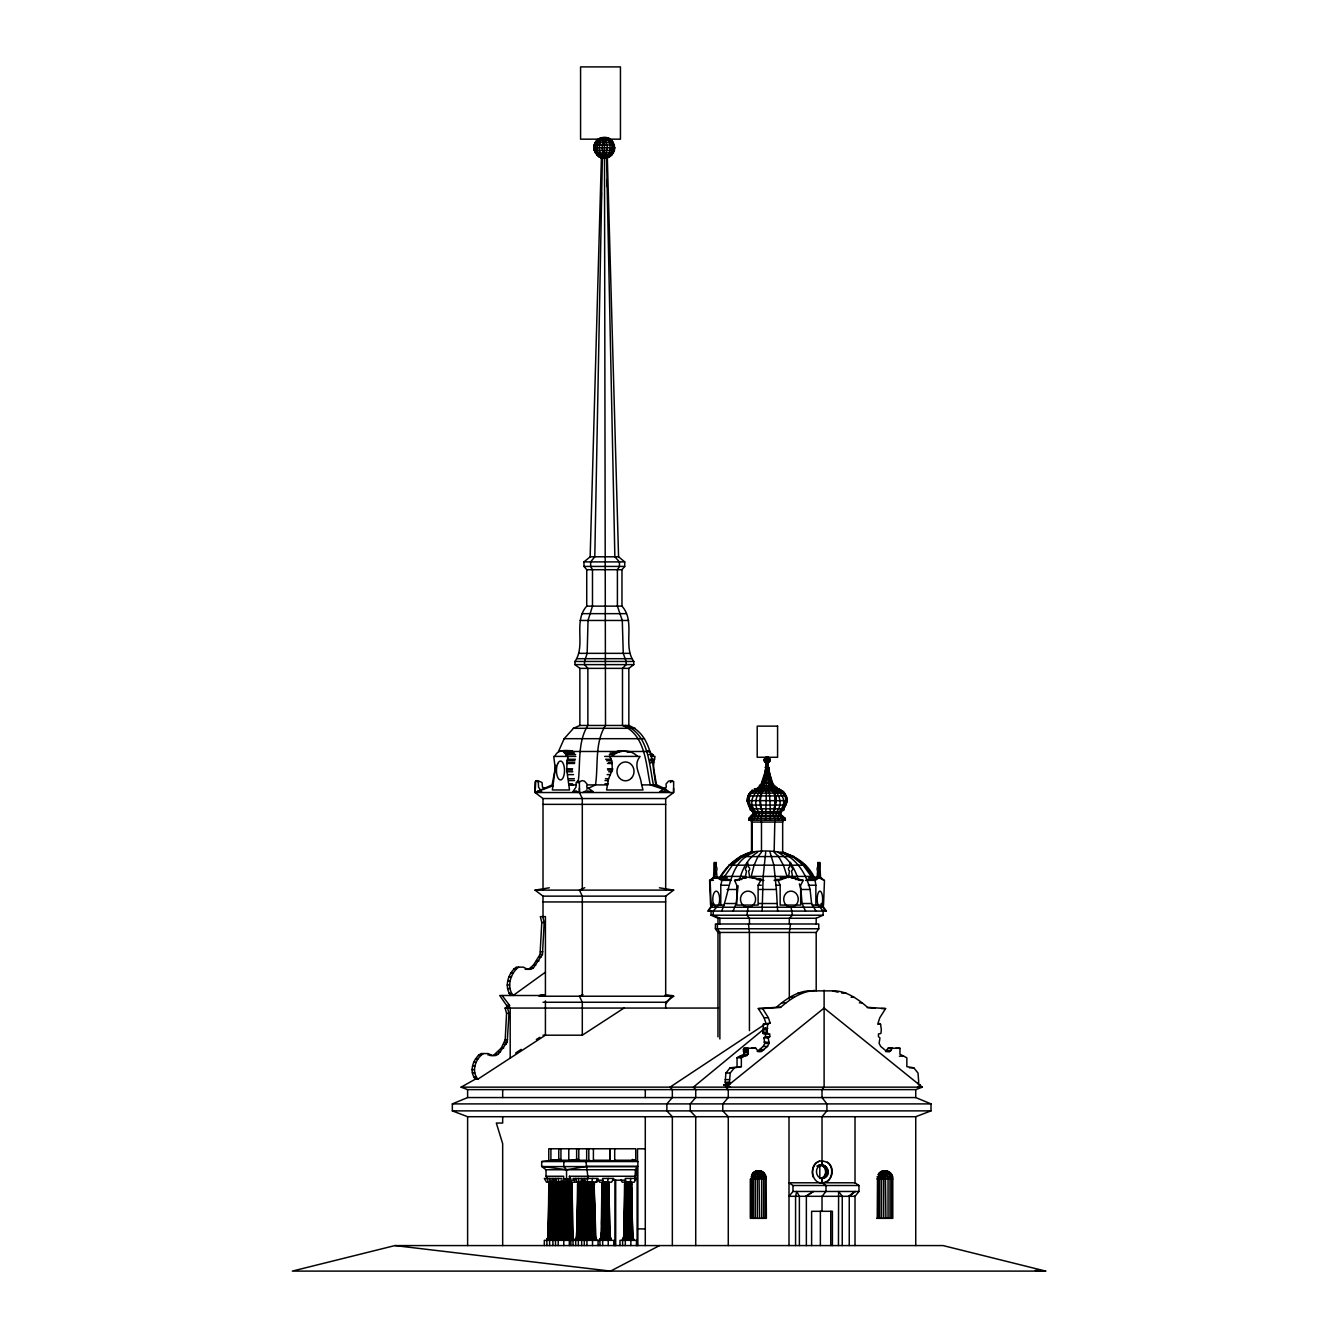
<?xml version="1.0" encoding="UTF-8"?>
<svg xmlns="http://www.w3.org/2000/svg" width="1338" height="1338" viewBox="0 0 1338 1338"><rect width="100%" height="100%" fill="white"/><g stroke="black" fill="none" stroke-linecap="round" stroke-linejoin="round"><path stroke-width="1.5" d="M573.969 1240.343L572.731 1238.453L548.045 1238.453L546.79 1239.105L546.958 1245.578M547.326 1240.343L548.446 1237.7L549.533 1183.528M547.794 1240.343L548.831 1238.453L549.249 1214.486M548.128 1240.343L549.082 1238.453L550.002 1182.207M549.249 1240.343L550.637 1182.207M550.587 1240.343L551.407 1182.207M552.042 1240.343L552.26 1182.207M557.879 1182.207L556.708 1238.453L555.404 1239.105L555.571 1245.578M555.922 1240.343L556.892 1238.453M556.742 1240.343L557.695 1237.7L556.775 1236.596L555.521 1182.207M557.846 1240.343L559.251 1182.207M559.184 1240.343L560.02 1182.207M560.655 1240.343L560.856 1182.207M567.764 1240.343L567.964 1182.207M575.608 1240.343L576.778 1238.453L596.614 1239.105L575.524 1239.105L576.829 1238.453L578.267 1182.207M576.059 1240.343L577.33 1222.531M576.879 1240.343L577.832 1238.453L578.735 1182.207M577.983 1240.343L579.387 1182.207M579.321 1240.343L580.14 1182.207M580.792 1240.343L580.993 1182.207M584.204 1240.343L586.429 1236.596L587.349 1182.207M584.673 1240.343L585.793 1237.7L584.321 1184.046L581.662 1178.427M585.141 1240.343L586.178 1238.453L586.696 1208.465M585.475 1240.343L586.429 1237.7L585.509 1236.596L584.388 1182.207M586.596 1240.343L587.984 1182.207M587.917 1240.343L588.753 1182.207M589.389 1240.343L589.59 1182.207M611.315 1240.343L610.078 1238.453L601.096 1238.453L599.842 1239.105L600.009 1245.578M600.377 1240.343L601.515 1238.453L602.585 1182.207C599.441 1186.104 611.483 1186.154 608.84 1182.207M601.18 1240.343L602.15 1238.453L603.053 1182.207M602.301 1240.343L603.689 1182.207M603.639 1240.343L604.458 1182.207M605.111 1240.343L605.311 1182.207M622.806 1240.343L624.144 1237.7L625.231 1182.207M623.006 1240.343L623.725 1236.596L632.707 1236.596C635.165 1238.938 621.167 1238.888 623.792 1236.596L624.562 1184.046L631.921 1184.046L624.963 1183.528M623.826 1240.343L624.779 1238.453L625.699 1182.207M624.93 1240.343L626.335 1182.207M626.268 1240.343L627.104 1182.207M627.739 1240.343L627.94 1182.207M637.122 1245.578L637.122 1166.385L635.466 1169.746L634.797 1180.183M565.004 1224.538L565.706 1182.207M557.896 1212.479L558.414 1182.207M577.983 1214.486L578.551 1182.207M602.368 157.432L594.791 556.792L590.643 561.893L590.643 566.426L592.483 569.704L592.483 606.131L588.034 620.464L587.165 653.345L584.539 661.457L584.539 664.618L587.867 668.364L587.867 725.464C577.23 742.222 580.742 764.098 578.033 782.947M602.117 1224.538L602.752 1190.368M624.829 1220.524L625.498 1182.207M564.419 1224.538L564.435 1182.207M601.214 203.192L601.431 192.789M586.88 1182.207L584.974 1237.7L585.994 1239.105M549.249 1192.375L548.296 1237.7M549.266 1182.207L548.045 1237.7L573.266 1237.315L571.895 1184.046L564.251 1184.347L565.205 1237.7L566.342 1239.105L566.978 1184.046L568.6 1179.698M548.095 1237.7L548.831 1184.046L556.223 1184.046L549.232 1184.347M557.294 1218.517L557.06 1238.453L555.922 1239.105M557.411 1212.479L558.03 1183.528M557.846 1184.347L564.837 1184.046L557.428 1184.046L556.641 1237.7M564.435 1208.465L564.134 1182.207M577.498 1214.486L577.966 1182.207M594.407 1210.472L593.871 1182.207L595.895 1237.315L576.778 1237.7L577.564 1184.046L584.974 1184.046L577.966 1184.347M586.713 1186.354L585.626 1237.7M586.579 1184.347L594.574 1184.046L586.211 1184.046L585.392 1237.7L586.579 1182.207M601.431 1232.582L601.347 1238.453L600.16 1239.105M601.598 1224.538L602.468 1183.528M624.194 1226.545L623.976 1237.7M624.328 1220.524L624.963 1182.207M838.09 992.211L832.637 990.873C846.118 990.455 857.792 998.984 867.593 1007.347L885.605 1008.551L879.802 1017.75L878.062 1023.035L880.555 1024.206L881.341 1029.875L880.889 1033.488L878.447 1033.956L878.447 1036.666L879.936 1037.887L879.133 1043.406L880.705 1046.433L886.676 1051.417L889.87 1051.517L892.429 1048.189L888.131 1048.189L885.572 1051.517L889.87 1051.517M590.158 556.792L618.557 556.792L624.729 561.893L624.729 566.426L621.969 569.704L621.969 606.131C635.935 621.668 622.505 645.451 633.777 661.457L633.777 664.618L628.843 668.364L579.872 668.364L574.939 664.618L574.939 661.457C586.211 645.451 572.781 621.668 586.73 606.131L586.73 569.704L583.987 566.426L583.987 561.893L590.158 556.792L601.464 155.359M528.543 969.331L533.394 965.15L540.034 954.496L541.79 922.501L540.351 916.63L545.419 916.63L545.419 994.937L543.027 995.505M525.182 969.331L530.935 969.331L533.444 967.842L542.442 954.496L544.198 922.501L542.76 916.63M760.335 800.877C761.222 789.621 769.032 779.72 766.49 767.661L767.025 757.275M767.678 769.785L767.678 767.661C767.711 765.905 768.012 756.773 768.28 758.027M775.823 797.833L776.007 796.545M776.124 797.348L775.906 796.077M493.321 1055.548L501.365 1047.955L505.195 1039.743L506.567 1013.351L505.128 1008.066L509.561 1005.34L502.135 995.505M489.959 1055.548L495.729 1055.548L498.221 1054.21L507.219 1042.185L508.975 1013.351L507.537 1008.066L509.561 1006.276M768.296 760.887L768.296 759.348M762.125 911.094L763.178 876.407L765.704 852.239M733.124 911.094L736.168 903.518L738.108 885.756M768.714 760.887L768.714 759.348M781.058 791.026C772.059 788.233 769.434 778.131 768.815 769.785L765.353 767.661L766.607 762.978L765.252 760.887M766.825 757.275L766.49 768.932C769.183 785.924 747.34 796.578 759.449 813.253L756.639 820.194M760.218 785.339L760.937 785.824L764.416 777.127L766.59 762.978L765.453 759.348L766.657 757.275M765.57 820.194L767.259 762.208M765.436 775.287L765.972 769.785M721.634 911.094C730.531 890.723 728.407 861.689 754.398 852.239M741.352 1066.637L734.428 1067.808L730.18 1073.043L729.494 1082.174L730.397 1083.563L726.082 1083.563L725.179 1082.174L725.882 1073.043L730.113 1067.808L741.352 1066.637L741.352 1057.789L748.277 1054.21L748.21 1048.29L743.911 1048.29L743.961 1054.21L737.054 1057.789L737.054 1066.637M786.125 797.348L784.586 794.822M604.425 157.817L604.425 137.63M822.318 1178.377L822.318 1182.792C810.861 1184.314 807.617 1161.116 822.318 1160.815L822.318 1165.231L818.271 1165.465C826.717 1161.635 832.537 1175.099 823.857 1178.142C816.213 1180.25 813.454 1167.472 820.779 1165.465M813.404 1177.306C810.677 1172.121 813.788 1162.655 819.441 1161.183M819.809 1178.377C827.536 1178.326 827.536 1165.281 819.809 1165.231L819.809 1178.377L823.857 1178.142M824.894 1182.424C832.738 1180.384 834.176 1166.351 827.302 1162.287C835.882 1167.438 832.47 1183.043 822.017 1182.792L822.017 1178.377M775.137 805.075L774.2 808.821L775.505 800.659M775.053 805.075L775.371 795.926L770.705 788.015M764.985 775.287L766.707 762.978L766.139 768.932C769.835 788.283 740.282 794.354 756.856 813.253L753.11 820.194M766.373 757.275L764.416 760.118L766.457 762.978L764.182 760.118L766.39 757.275L764.149 760.118L766.34 762.978L764.834 760.118L766.507 757.275L764.533 758.646L764.533 761.59C767.494 766.273 773.063 758.83 767.845 757.275L769.986 760.118L767.845 762.978L769.868 760.118L767.845 757.275M877.611 1176.754L877.343 1218.349M593.871 147.732C593.637 139.955 602.886 134.787 609.526 138.684L599.09 138.684C587.867 145.073 597.902 163.855 609.526 156.78L599.09 156.78L594.223 150.441L593.871 147.732L614.744 147.732L611.683 140.339L606.95 137.63C616.5 140.155 616.467 155.375 606.883 157.817L613.339 152.95L614.393 145.022L594.223 145.022M614.744 147.732L614.393 150.441L594.223 150.441M752.842 815.427L781.325 815.427L785.322 818.471L785.322 820.194L748.845 820.194L748.845 818.471L753.746 813.253C748.226 807.466 743.242 795.458 752.943 791.026C762.777 788.383 764.199 777.161 766.038 768.932L766.691 762.978L766.222 768.932C764.266 776.876 763.563 787.865 754.247 791.026C745.299 795.809 750.016 807.249 754.966 813.253L750.534 818.471L752.123 822.05L752.123 852.239M749.079 820.194L749.079 818.471L753.896 813.253C748.46 807.433 743.527 795.491 753.11 791.026L781.241 791.026L773.598 785.824L760.586 785.824L766.055 768.932M568.148 756.405L567.262 760.77M649.967 760.77L654.098 760.77L654.55 759.265L654.984 756.405L651.138 756.405M670.355 782.563L672.328 780.623L673.633 781.844L673.633 792.531L665.688 798.552L543.011 798.552L535.049 792.531L535.083 781.844L536.387 780.623L538.361 782.563L538.528 787.162L541.606 791.628L538.177 790.875L536.655 792.531M510.731 995.505C503.974 987.009 508.022 973.06 516.267 967.14L523.342 967.14L527.573 969.331M545.419 972.191L513.14 995.505C506.366 987.009 510.414 973.06 518.659 967.14M604.692 756.405L640.082 756.405L638.209 759.265C634.145 767.243 640.534 775.087 641.404 783.817L642.976 789.972L606.582 789.972L608.589 778.716L612.771 768.781L607.502 768.781M770.454 786.443L770.471 785.339M591.797 1182.207L592.5 1178.427M607.502 1182.207L608.205 1178.427M630.131 1182.207L630.85 1178.427M766.774 767.661L766.206 762.208M545.419 1000.891L545.419 1035.194L477.917 1079.13L475.508 1079.13C468.635 1071.587 473.083 1058.425 481.044 1053.558L488.119 1053.558L492.351 1055.548M477.917 1079.13C471.026 1071.587 475.492 1058.425 483.453 1053.558M555.855 765.236L552.109 784.904L536.939 791.678M577.849 792.531L576.327 790.875L572.915 791.628L575.976 787.162L576.16 782.563L578.133 780.623L579.421 781.844L579.421 792.531L582.298 798.552L582.298 889.887M749.079 805.242L750.434 810.293L752.725 809.774M566.827 768.781L566.994 760.77L574.972 760.77M653.83 760.77L653.429 768.781L655.603 783.817M772.812 789.821L775.254 792.631M774.535 810.293L774.769 808.637M760.586 796.16L764.617 785.557L763.262 789.637M739.429 880.153C742.239 869.315 747.708 858.16 757.609 852.239M720.781 905.073L720.781 885.238L721.968 880.371L731.083 880.371M765.252 759.348L766.239 757.559M785.874 800.659L782.78 809.055M781.325 815.427L780.439 813.253C784.787 807.784 790.056 799.555 784.403 793.083M748.059 907.231L746.939 915.209L749.431 918.269L749.431 923.989M762.861 783.265L764.751 777.127M771.508 788.316L771.809 789.42L772.444 788.701M759.733 785.339L759.114 787.915M786.209 802.131L785.991 800.743M535.133 792.531L535.752 781.108L537.876 780.623L542.074 782.563L542.459 787.162L544.449 788.166M579.421 792.531L579.421 788.333M818.94 874.718L819.742 862.324L820.545 877.494M764.751 759.348L765.871 757.559M766.49 767.661L766.875 762.978L766.089 767.661M774.284 808.821L772.795 813.253L774.886 818.471L774.133 852.239L778.632 856.571L783.416 865.184L787.079 876.407M714.994 874.718L715.529 870.954A2.258 0.97 -90 0 1 715.529 867.024L715.997 862.324L716.365 866.907A2.258 0.97 -90 0 1 716.482 870.954L717.017 877.494M673.583 788.333L673.583 792.531L535.049 792.531M767.226 767.661L767.594 757.559M758.429 1170.834L757.325 1178.929L757.325 1218.349M884.836 1170.834L883.732 1178.929L883.732 1218.349M767.795 762.208L768.296 777.127L769.868 785.824L771.993 789.621M558.481 751.471L564.184 738.693L573.45 728.307L579.872 725.464L628.843 725.464C651.907 734.763 652.225 764.299 656.607 784.904L666.073 789.136M778.95 790.072L779.335 788.768L777.311 789.42L776.408 787.229L775.605 787.915M779.201 813.253L779.97 811.664M774.066 791.276L775.588 796.06M773.598 785.824L768.045 768.932L768.28 762.208M588.118 1178.862L585.977 1161.551L589.941 1160.414M636.202 1169.746L636.018 1175.115M750.033 792.514L749.213 796.06C746.955 796.411 749.364 800.442 747.959 802.131L749.648 806.998L751.103 807.918L751.07 810.293M784.687 805.075L779.686 813.253L784.319 818.471L782.663 822.05L782.663 852.239L792.581 856.571L803.151 865.184L811.246 876.407M780.439 791.26C771.792 787.898 769.3 778.147 768.731 769.785L767.544 762.978L768.079 769.785M603.722 137.63L602.083 147.732L603.722 157.817M769.768 1036.666L768.28 1037.887L769.082 1043.406L767.51 1046.433L761.539 1051.417L757.224 1051.417L763.195 1046.433L764.767 1043.406L763.965 1037.887L765.453 1036.666L769.768 1036.666L769.768 1033.956L763.011 1033.488L763.346 1024.206L770.136 1023.035L768.397 1017.75L762.61 1008.551L758.295 1008.551L764.098 1017.75L765.838 1023.035M781.091 811.664L780.271 813.253L781.158 815.427L785.105 818.471L785.105 820.194M780.138 877.895L790.624 877.159L803.201 880.371L800.676 885.238L800.676 905.073L780.154 905.073L780.154 885.238L778.064 880.371L774.066 880.371M783.516 808.821L786.727 800.659L786.042 795.926M776.174 802.131L774.184 810.293M771.742 783.265L767.577 762.978L770.571 781.743M713.756 903.518L708.504 911.094M752.324 877.895L761.473 879.451L747.658 877.159L734.595 880.371L736.77 885.238L736.77 905.073L758.111 905.073L758.111 885.238L760.737 880.371L763.914 880.371M768.129 768.932L768.832 767.661L766.273 766.791M554.919 756.405C557.444 748.929 566.392 750.601 572.497 750.802M821.097 903.518L826.416 911.094L707.769 911.094L713.087 903.518M557.294 1237.315L558.615 1182.207M775.973 797.833L775.689 799.606M595.862 1182.207L598.086 1178.427L573.065 1178.427L575.273 1182.207L596.865 1182.207L598.337 1179.698M772.645 789.821L772.561 788.534M557.428 1236.596L557.428 1237.7M761.723 809.992C758.713 805.693 760.135 789.136 763.011 789.637M768.313 1033.956L766.975 1032.133L767.644 1024.206L770.136 1023.035M611.918 152.95L606.582 157.817M769.785 785.824L770.621 785.339L770.755 787.915L769.952 785.824M596.263 142.497L597.735 140.339M724.627 876.407L732.421 865.184L742.573 856.571L752.056 852.239M816.197 990.94L816.197 932.452L818.756 928.773L818.756 923.989L715.429 923.989L715.429 928.773L717.971 932.452L717.971 1036.9M578.267 1183.528L577.196 1238.453L576.059 1239.105M608.69 1183.528L610.078 1236.596C612.52 1238.938 598.521 1238.888 601.147 1236.596L601.933 1184.046L608.874 1183.528L609.827 1237.7M605.127 157.817L607.485 147.732L605.127 137.63M599.926 1239.105L601.147 1238.453L601.096 1236.596L610.078 1236.596L611.249 1239.105L599.842 1239.105M720.898 876.407L729.377 865.184L740.416 856.571L750.735 852.239M665.906 1003.701L672.094 995.505L664.769 995.505M878.079 1174.747C881.692 1167.556 893.483 1170.834 892.78 1178.929L892.78 1218.349L876.875 1218.349M761.439 809.055C764.684 813.487 759.365 817.635 761.489 822.05L761.489 852.239L757.91 856.571L754.114 865.184L751.203 876.407L813.855 876.407C801.579 852.975 774.602 848.292 750.534 852.239C737.74 856.119 727.404 865.268 720.312 876.407L745.751 876.407M716.215 907.231L713.79 904.873A8.045 3.429 -90 0 1 713.79 893.483A8.045 3.429 -90 0 1 718.64 893.483A8.045 3.429 -90 0 1 718.64 904.873L713.238 911.094L713.238 915.209L719.877 918.269L719.877 923.989M792.982 1185.501L792.982 1191.472L789.002 1196.306L855.015 1196.306L858.979 1191.472L858.979 1185.501L855.015 1182.792L789.002 1182.792L792.982 1185.501L858.979 1185.501M579.421 781.844L582.181 780.623L584.455 781.158L586.981 783.968L586.763 787.162L593.252 791.628L586.011 790.875L582.766 792.531M593.169 1194.801L593.169 1182.207L593.119 1196.406M715.997 877.895L714.308 877.159L709.608 880.371L710.562 905.073L724.427 905.073M805.61 880.371L815.076 880.371L819.776 877.159L824.476 880.371L823.539 905.073L812.082 905.073M757.893 1170.834L755.719 1174.747L755.251 1178.929L755.251 1218.349M884.284 1170.834L882.127 1174.747L881.642 1178.929L881.642 1218.349M593.319 1237.7L593.319 1236.596M564.853 1240.343L565.673 1238.453L566.877 1240.343L565.372 1238.453M603.07 137.63C598.153 142.748 598.153 152.716 603.07 157.817M612.001 756.405C618.741 749.33 630.8 749.33 637.54 756.405M775.488 802.833L775.856 800.592M758.295 1008.551L776.308 1007.347C786.727 998.265 799.539 989.535 814.039 990.873L814.039 990.187M762.61 1008.551L780.623 1007.347C789.403 999.703 799.488 992.645 811.263 990.873M768.43 762.677L769.751 760.118L767.778 757.275L768.932 759.348L767.577 762.978L768.43 762.677L765.62 762.677M765.436 1027.835L693.368 1087.158L695.727 1089.617L695.727 1097.561L690.224 1103.9L690.224 1110.875L695.727 1116.712L695.727 1245.578M732.538 863.963L738.576 859.046M756.455 789.42C759.482 784.787 757.676 790.139 752.943 791.026M573.45 1240.343L572.313 1238.453L571.978 1220.524M609.409 156.78C616.065 153.05 616.065 142.413 609.409 138.684M765.369 1174.747C762.844 1169.261 754.331 1169.512 751.688 1174.747L765.369 1174.747L766.122 1176.754L766.373 1218.349L750.467 1218.349L750.467 1178.929L766.373 1178.929M756.672 1170.834L752.909 1173.008L764.165 1173.008M605.763 157.817C611.499 153.184 611.499 142.28 605.763 137.63M565.372 1237.7L565.372 1236.596M572.48 1237.7L571.543 1182.207M594.105 1237.7L592.985 1183.528M584.572 1182.207L586.295 1237.315M593.135 1184.347L594.306 1237.7L595.544 1240.343L594.574 1238.453L593.587 1182.207M633.961 1240.343L632.657 1238.453L631.469 1182.207M549.316 887.796L535.049 890.121L543.011 896.142L665.688 896.142L673.666 890.121L659.4 887.796M543.011 1002.262L665.688 1002.262L673.666 996.225L665.504 994.903M571.493 1183.528L564.987 1184.347M565.573 1237.7L564.385 1184.347L565.255 1182.207M572.681 1237.7L572.681 1236.596M594.172 1184.347L595.31 1237.7L596.614 1240.343M917.751 1087.158L920.293 1084.884L917.818 1083.563L918.721 1082.174L918.019 1073.043L913.787 1067.808L906.846 1066.637L906.846 1057.789L899.939 1054.21L899.989 1048.29L888.131 1048.189M566.794 1239.105L565.573 1236.596M594.356 1237.7L594.356 1236.596M848.459 1196.306L855.233 1191.472L849.245 1196.306L849.245 1245.578M772.996 785.824L774.434 785.339L774.2 786.911L777.361 789.621M765.219 1024.105L670.004 1087.158L672.345 1089.617L672.345 1097.561L666.859 1103.9L666.859 1110.875L672.345 1116.712L672.345 1245.578M475.91 1078.863L461.092 1087.158L467.614 1089.617L915.744 1089.617L922.283 1087.158L824.108 1008.066L725.932 1087.158L728.273 1089.617L728.273 1097.561L722.788 1103.9L722.788 1110.875L728.273 1116.712L728.273 1245.578M515.632 1053.023L521.218 1049.377M536.354 1039.526L539.816 1037.285M543.011 1035.194L582.298 1035.194L623.993 1008.066M757.408 1170.834L754.13 1174.747L753.411 1178.929L753.411 1218.349M883.816 1170.834L880.538 1174.747L879.802 1178.929L879.802 1218.349M557.428 1238.453L555.437 1238.453L554.668 1182.207M576.544 1239.105L577.564 1238.453M600.862 1239.105L601.883 1238.453M623.491 1239.105L624.528 1238.453M805.56 1196.306L813.353 1191.472L806.362 1196.306L806.362 1245.578M602.485 137.63C595.477 141.544 595.477 153.92 602.485 157.817M606.131 157.817L607.82 156.78M547.326 1239.105L548.446 1238.453M584.673 1239.105L585.793 1238.453M606.298 157.817C613.958 154.288 613.958 141.176 606.298 137.63M753.629 815.427L749.865 818.471L751.521 822.05L751.521 852.239M730.464 1087.158L728.073 1085.419L723.774 1085.419L726.082 1083.563M723.607 1084.884L730.397 1083.563M546.857 1239.105L548.045 1237.7M555.471 1239.105L556.708 1238.453M584.204 1239.105L585.442 1238.453M623.792 1238.453L622.555 1239.105L622.655 1245.578M753.729 791.026L756.405 789.621M623.725 1238.453L622.488 1239.105L633.961 1239.105L623.725 1237.7M659.55 1245.578L610.546 1271.1L394.911 1245.578L292.32 1271.1L1045.68 1271.1L943.073 1245.578L394.911 1245.578M757.04 1170.834L752.859 1174.747L751.939 1178.929L751.939 1218.349M883.431 1170.834L880.354 1173.008L878.347 1178.929L878.347 1218.349M602.033 137.63C593.436 140.641 593.436 154.823 602.033 157.817M586.579 789.136L595.51 784.904C598.421 765.453 594.524 742.774 605.512 725.464L604.492 157.432M606.699 157.817C615.731 155.074 615.731 140.39 606.699 137.63M883.247 1170.834L879.852 1173.008L877.644 1178.929L877.644 1218.349M584.773 887.696L579.421 890.121L582.298 896.142L582.298 996.225M582.983 994.619L579.421 996.225L582.298 1002.262L582.298 1035.194M741.587 856.571L751.454 852.239M711.063 911.094L711.063 915.209L717.971 918.269L816.197 918.269L823.104 915.209L823.104 911.094L819.993 907.231M601.732 137.63C592.115 140.072 592.115 155.375 601.732 157.817L599.19 156.78M452.344 1103.9L467.614 1097.561L915.744 1097.561L931.014 1103.9L931.014 1110.875L915.744 1116.712L467.614 1116.712L452.344 1110.875L452.344 1103.9L931.014 1103.9M786.276 795.926L747.892 795.926L746.972 801.479L748.327 802.833M542.408 789.755L553.43 785.607M778.064 880.371L786.142 877.895M725.163 877.159L716.047 877.159L710.127 880.371L711.114 905.073M815.929 877.895L818.053 877.159L823.957 880.371M540.619 995.505L543.011 994.937M577.782 1159.243L563.816 1161.551L563.816 1166.569L566.543 1169.746L566.543 1178.745M585.877 1166.585L566.543 1169.746L541.656 1166.385L541.656 1161.551L560.17 1159.41M539.13 995.572L543.195 994.903M761.539 1051.417L758.328 1051.517L755.769 1048.189L751.471 1048.189M743.911 1048.29L755.769 1048.189M600.511 139.169L580.575 139.169L580.575 66.9L620.447 66.9L620.447 139.169L608.489 139.169M596.915 140.339L611.683 140.339M595.259 142.497L613.339 142.497M595.259 152.95L613.339 152.95M596.915 155.124L611.683 155.124M583.987 561.893L624.729 561.893M583.987 566.426L624.729 566.426M586.73 569.704L621.969 569.704M586.73 606.131L621.969 606.131M582.281 613.657L626.435 613.657M580.14 620.464L628.576 620.464M578.819 653.345L629.88 653.345M577.113 658.697L631.586 658.697M574.939 661.457L633.777 661.457M574.939 664.618L633.777 664.618M573.45 728.307L635.266 728.307M564.184 738.693L644.531 738.693M618.424 750.802L624.779 750.802M560.94 750.802L571.928 751.304M617.136 751.304L621.902 751.304M570.322 751.471L617.838 751.471M625.85 751.471L650.235 751.471M562.294 751.304L573.233 752.006M612.754 752.006L619.109 752.006M627.254 752.006L630.432 752.006M563.599 752.006L564.837 753.11L574.47 753.11M610.128 753.11L616.484 753.11M564.837 753.11L565.957 754.599L575.608 754.599M609.325 754.599L614.092 754.599M648.947 754.599L652.81 754.599L653.797 756.405M575.858 756.405L553.731 756.405L555.287 768.781L552.36 789.972L569.503 789.972L566.593 768.781L572.614 768.781M765.62 757.559L768.564 757.559M765.001 758.027L769.166 758.027M764.533 758.646L769.634 758.646M567.262 759.265L575.424 759.265M605.629 759.265L611.349 759.265L611.349 760.77M650.251 759.265L654.55 759.265M764.249 759.348L769.935 759.348M764.149 760.118L770.036 760.118M606.582 760.77L611.918 760.77L612.269 768.781M764.249 760.887L769.935 760.887M764.533 761.59L769.634 761.59M765.001 762.208L769.166 762.208M566.994 762.677L574.704 762.677M608.74 762.677L611.918 762.677M649.967 762.677L653.83 762.677M566.827 763.463L574.537 763.463M607.502 763.463L612.269 763.463M765.353 767.661L768.832 767.661M765.353 769.785L768.815 769.785M566.693 770.103L572.48 770.103M607.77 770.103L612.536 770.103M566.994 771.775L572.781 771.775M608.706 771.775L611.884 771.775M567.747 774.618L573.534 774.618M607.134 774.618L610.312 774.618M764.266 777.127L769.919 777.127M568.55 778.716L574.337 778.716M605.412 778.716L608.589 778.716M568.767 780.556L574.554 780.556M604.977 780.556L608.154 780.556M761.958 783.265L772.21 783.265M568.767 783.817L572.614 783.817M604.977 783.817L608.154 783.817M571.945 784.904L575.909 784.904M587.683 784.904L607.669 784.904M642.156 784.904L656.607 784.904M569.252 785.138L573.116 785.138M758.412 788.015L775.756 788.015M755.786 789.621L778.432 789.637L779.352 788.768L780.823 791.042C782.713 789.821 784.904 792.949 785.272 795.04L785.657 796.294C788.015 796.595 785.506 800.676 786.961 802.365L783.6 809.222M784.252 792.631L781.643 791.711M749.782 793.083L783.432 793.083L785.205 795.926L785.858 800.877M747.189 800.659L786.978 800.659M543.011 804.355L665.688 804.355M748.444 805.075L785.724 805.075M774.535 808.269L775.321 805.242M783.7 808.503L783.734 810.527L782.011 809.992M750.451 808.821L783.734 808.821M752.909 811.664L781.275 811.664M753.746 813.253L780.439 813.253M750.802 816.481L783.366 816.481M748.845 818.471L785.322 818.471M751.521 822.05L782.663 822.05M740.081 856.571L794.086 856.571M728.892 865.184L805.275 865.184M810.31 877.159L819.776 877.159M712.636 877.895L727.27 877.895M743.008 877.895L746.186 877.895M791.109 877.895L795.106 877.895M808.637 877.895L821.465 877.895M716.047 877.159L720.145 879.451L729.26 879.451M738.609 879.451L741.787 879.451M775.923 879.451L781.927 879.451M795.324 879.451L799.321 879.451M807.048 879.451L816.531 879.451M709.608 880.371L713.405 880.371M734.595 880.371L737.773 880.371M799.187 880.371L803.201 880.371M720.781 885.238L728.073 885.238M758.111 885.238L761.289 885.238M776.157 885.238L780.154 885.238M808.286 885.238L815.862 885.238L815.862 905.073M727.119 889.486L737.221 889.486M758.914 889.486L776.375 889.486L777.646 911.094M799.388 883.883L800.893 889.486L810.075 889.486L811.597 903.518L815.979 911.094M535.049 890.121L673.666 890.121M543.011 901.946L665.688 901.946M725.698 903.518L736.168 903.518M758.613 903.518L776.709 903.518M800.893 889.486L802.081 903.518L811.597 903.518M711.063 907.231L823.121 907.231M711.063 915.209L823.104 915.209M541.79 922.501L544.198 922.501M715.429 928.773L818.756 928.773M717.971 932.452L816.197 932.452M540.418 951.803L542.827 951.803M540.034 954.496L542.442 954.496M539.063 956.804L541.455 956.804M536.588 960.901L538.98 960.901M533.394 965.15L535.802 965.15M531.035 967.842L533.444 967.842M513.591 968.896L515.983 968.896M510.781 973.111L513.173 973.111M509.126 976.807L511.534 976.807M507.855 980.838L510.246 980.838M507.135 984.985L509.544 984.985M507.57 988.514L509.979 988.514M797.866 993.097L802.181 993.097M841.719 993.097L846.034 993.097M509.092 993.482L511.501 993.482M545.419 995.505L499.743 995.505L507.169 1006.276M539.08 996.225L673.666 996.225M789.922 997.262L794.22 997.262M851.119 997.262L853.979 997.262M781.609 1002.831L785.924 1002.831M859.414 1002.831L862.291 1002.831M507.169 1005.34L509.561 1005.34M776.308 1007.347L780.623 1007.347M505.128 1008.066L718.422 1008.066M881.29 1008.551L885.605 1008.551M506.567 1013.351L508.975 1013.351M764.098 1017.75L768.397 1017.75M763.346 1024.206L767.644 1024.206M877.678 1024.206L880.555 1024.206M763.463 1028.437L767.761 1028.437M762.56 1029.875L766.858 1029.875M762.66 1032.133L766.975 1032.133M763.011 1033.488L767.326 1033.488M763.965 1037.887L768.28 1037.887M505.195 1039.743L507.604 1039.743M504.811 1042.185L507.219 1042.185M763.965 1042.185L769.082 1042.269M764.767 1043.406L769.082 1043.406M503.841 1044.259L506.249 1044.259M763.195 1046.433L767.51 1046.433M501.365 1047.955L503.757 1047.955M895.691 1048.29L899.989 1048.29M743.159 1049.41L747.457 1049.41M760.001 1049.561L764.316 1049.561M886.96 1050.447L891.259 1050.447M743.159 1050.915L747.457 1050.915M498.188 1051.768L500.579 1051.768M743.961 1052.27L748.277 1052.27M495.813 1054.21L498.221 1054.21M743.961 1054.21L748.277 1054.21M478.368 1055.147L480.76 1055.147M487.918 1054.929L490.327 1054.929M742.791 1055.632L747.089 1055.632M740.198 1056.184L744.513 1056.184M899.387 1056.184L903.702 1056.184M738.359 1056.652L742.674 1056.652M737.054 1057.789L741.352 1057.789M475.559 1058.943L477.95 1058.943M473.903 1062.272L476.311 1062.272M472.632 1065.901L475.023 1065.901M730.113 1067.808L734.428 1067.808M909.472 1067.808L913.787 1067.808M471.913 1069.631L474.321 1069.631M472.347 1072.825L474.756 1072.825M725.882 1073.043L730.18 1073.043M473.886 1077.291L476.278 1077.291M725.179 1079.615L729.494 1079.615M725.179 1082.174L729.494 1082.174M461.092 1087.158L922.283 1087.158M452.344 1110.875L931.014 1110.875M645.284 1148.824L637.507 1148.824L637.507 1161.15M550.905 1160.247L558.766 1160.247M560.94 1160.247L576.645 1160.247M578.819 1160.247L586.68 1160.247M593.403 1160.247L610.078 1160.247L610.078 1148.773L610.111 1160.732L614.694 1160.732L614.694 1148.773M614.694 1160.247L635.734 1160.247L635.734 1148.773L548.764 1148.773L548.764 1160.732L550.905 1160.732L550.905 1148.773M822.318 1160.815L827.302 1162.287M541.656 1161.551L637.858 1161.551L637.858 1245.578M821.348 1165.465L823.857 1165.465M585.977 1166.385L637.858 1166.385M816.849 1166.117L819.358 1166.117M822.786 1166.117L825.295 1166.117M637.022 1166.585L541.756 1166.585L546.038 1169.746L635.466 1169.746M824.024 1167.154L826.533 1167.154M824.961 1168.526L827.469 1168.526M825.546 1170.098L828.055 1170.098M754.649 1171.67L762.593 1171.67M881.04 1171.67L889.001 1171.67M825.763 1171.804L828.272 1171.804M890.556 1173.008L879.317 1173.008L883.08 1170.834L878.397 1174.747L891.76 1174.747M825.546 1173.51L828.055 1173.51M824.961 1175.082L827.469 1175.082M546.038 1169.746L546.038 1176.253L563.649 1176.253L563.649 1178.745L570.874 1178.745L569.453 1176.253L635.466 1176.253M824.024 1176.453L826.533 1176.453M766.122 1176.754L751.203 1176.754L753.244 1173.008L756.773 1170.834L752.257 1174.747L751.237 1178.929L751.237 1218.349M877.159 1176.754L892.53 1176.754M822.786 1177.49L825.295 1177.49M561.91 1178.427L544.332 1178.427L546.54 1182.207L574.236 1182.207M876.875 1178.929L892.78 1178.929M550.955 1180.183L554.919 1180.183M560.873 1180.183L574.838 1180.183M580.725 1180.183L584.689 1180.183M596.681 1180.183L602.702 1180.183M612.72 1180.183L624.762 1180.183M548.831 1184.046L556.223 1184.046M557.428 1184.046L571.945 1184.046M577.564 1184.046L584.974 1184.046M586.178 1184.046L594.574 1184.046M601.883 1184.046L609.275 1184.046M624.528 1184.046L631.921 1184.046M792.982 1191.472L858.979 1191.472M637.507 1228.903L645.284 1228.903M548.045 1236.596L572.731 1236.596M576.778 1236.596L595.36 1236.596M547.51 1237.315L573.266 1237.315M576.243 1237.315L595.895 1237.315M600.561 1237.315L610.596 1237.315M623.207 1237.315L633.242 1237.315M546.79 1239.105L573.969 1239.105L572.731 1237.7M611.349 759.265L609.459 756.405M867.292 1007.614L875.286 1008.15M1035.294 1270.381L1045.68 1271.1M747.791 795.943L748.895 794.822C749.263 792.614 752.224 789.955 753.879 790.808L755.217 790.072L754.849 788.768L756.171 789.42M756.706 879.451L760.737 880.371M779.418 790.591L781.208 789.905L782.094 791.276M667.813 790.624L650.268 784.904C645.886 764.299 645.568 734.746 622.488 725.464L622.488 668.364L626.134 664.618L626.134 661.457L623.257 653.345L622.287 620.464L617.403 606.131L617.403 569.704L619.444 566.426L619.444 561.893L614.861 556.792L606.549 157.432M647.776 750.802L652.81 754.599M664.468 789.069L653.429 784.904C649.047 764.299 648.746 734.763 625.666 725.464M632.322 1159.41L637.858 1161.551M783.432 852.239L793.752 856.571L804.807 865.184L813.27 876.407M766.39 762.978L764.751 760.887M782.111 852.239L789.704 855.701M601.899 157.817L597.735 155.124L595.326 150.441M606.582 137.63L608.706 138.684M780.723 852.239C796.445 858.26 806.178 873.697 810.075 889.486M720.145 879.451L721.968 880.371M670.238 792.531L666.993 790.875L659.751 791.628L666.257 787.162L666.04 783.968L668.548 781.158L670.823 780.623L673.583 781.844M886.86 1170.834L889.737 1173.008L891.593 1178.929L891.593 1218.349M760.469 1170.834L763.329 1173.008L765.202 1178.929L765.202 1218.349M632.456 1238.453L633.643 1240.343M609.827 1238.453L610.998 1240.343M596.296 1239.105L595.109 1238.453L593.988 1183.528M595.293 1239.105L593.955 1237.7L593.403 1210.472M585.509 1238.453L586.68 1239.105M572.48 1238.453L573.651 1240.343M633.426 1239.105L632.289 1238.453L632.205 1232.582M610.797 1239.105L609.66 1238.453L609.442 1226.545M593.955 1238.453L595.076 1240.343M594.607 1240.343L593.57 1238.453L592.583 1182.207M557.26 1239.105L556.223 1238.453L555.253 1182.207M777.813 852.239C788.483 857.758 795.157 868.897 798.385 880.153M777.746 789.855L773.23 786.042L774.719 785.557L774.485 787.145L775.371 788.149L776.759 787.446L777.713 789.637M609.024 1238.453L609.977 1239.105M593.319 1238.453L594.273 1239.105M571.677 1238.453L572.631 1239.105M822.017 1182.792L825.981 1185.501L825.981 1191.472L822.017 1196.306L822.017 1211.308M780.439 791.026L785.189 796.16M761.171 785.824L759.432 785.339L759.683 786.911M758.228 787.513L756.856 789.42L754.348 788.768L754.749 790.072L753.344 790.808C750.852 787.915 752.374 793.835 749.949 792.514M886.442 1170.834L889.352 1174.747L889.987 1178.929L889.987 1218.349M760.051 1170.834L762.944 1174.747L763.58 1178.929L763.58 1218.349M557.06 1237.7L558.03 1182.207M549.416 1184.347L549.533 1182.207M594.59 1239.105L593.42 1211.526M564.853 1239.105L563.265 1182.207M549.818 1184.347L549.818 1182.207M550.386 1184.347L549.584 1178.427M823.506 908.519L825.68 911.094M885.94 1170.834L888.047 1178.929L888.047 1218.349M759.549 1170.834L761.64 1178.929L761.64 1218.349M565.673 1237.7L563.85 1182.207M546.038 1176.253L547.995 1178.862M631.335 1183.528L632.657 1238.453M584.388 1183.528L585.007 1220.524M600.31 155.124L601.481 156.78M564.134 1183.528L564.954 1224.538M555.521 1183.528L555.655 1190.368M768.514 769.785L767.494 762.978M608.104 1183.528L608.573 1210.472M593.403 1183.528L593.855 1210.472M592.399 1183.528L592.617 1196.406M620.748 1179.698L622.237 1182.207L634.212 1182.207L636.42 1178.427L625.264 1178.427L626.067 1182.207M598.119 1179.698L599.591 1182.207L611.566 1182.207L613.791 1178.427L602.635 1178.427L603.421 1182.207M552.929 1178.427L555.153 1182.207L555.153 1190.368M567.981 1178.745L568.817 1180.183M771.976 789.42L770.521 786.66M805.526 911.094L802.081 903.518M565.957 754.599L566.944 756.405M749.481 805.075L751.371 808.821M712.334 905.073L712.251 904.873A8.045 2.726 -90 0 1 711.816 903.2M770.036 852.239L773.882 865.184L776.375 889.486M584.288 1178.427L585.793 1182.207M575.691 1178.427L577.196 1182.207M555.554 1178.427L557.06 1182.207M546.958 1178.427L548.463 1182.207M791.042 907.231L792.447 915.209L789.32 918.269L789.32 923.989M774.401 793.083L775.588 800.659M766.724 762.208C768.296 781.609 770.688 800.843 770.337 820.194M586.914 1178.427L587.716 1182.207M578.317 1178.427L579.12 1182.207M558.18 1178.427L558.983 1182.207M885.388 1170.834L885.907 1218.349M758.997 1170.834L759.516 1218.349M761.439 808.821L760.335 800.659M815.076 880.371L815.862 885.238M768.631 771.625C766.306 790.775 795.642 793.35 778.097 813.253L782.128 818.471L782.128 820.194M775.772 798.201L776.107 801.479M767.293 762.978L768.213 769.785C764.834 787.798 789.922 795.424 775.739 813.253L778.9 820.194M607.318 157.432L618.557 556.792M631.519 1184.347L632.707 1236.596M556.692 1222.531L555.822 1182.207M631.887 1216.51L631.218 1182.207M609.125 1210.472L608.573 1182.207M594.741 1226.545L594.958 1238.453L596.296 1240.343M571.644 1204.434L571.226 1182.207M555.939 1204.434L556.056 1210.472M606.783 180.312L606.9 186.551M630.85 1190.368L631.302 1216.51M584.037 1198.413L584.422 1220.524M571.109 1204.434L570.757 1182.207M563.984 1202.427L564.368 1224.538M592.383 1194.801L592.399 1182.207M632.941 1240.343L631.921 1238.453L630.934 1182.207M631.937 1240.343L630.349 1182.207M630.666 1240.343L629.629 1182.207M610.312 1240.343L609.275 1238.453L608.305 1182.207M609.308 1240.343L607.72 1182.207M608.037 1240.343L607 1182.207M593.587 1240.343L592.015 1182.207M592.333 1240.343L591.279 1182.207M584.99 1240.343L583.401 1182.207M583.719 1240.343L582.682 1182.207M571.962 1240.343L570.373 1182.207M570.69 1240.343L569.654 1182.207M565.857 1240.343L564.837 1237.7L566.359 1182.207M563.582 1240.343L562.545 1182.207M554.986 1240.343L553.932 1182.207M915.744 1089.617L915.744 1097.561M915.744 1116.712L915.744 1245.578M855.015 1116.712L855.015 1183.227M855.015 1195.704L855.015 1245.578M842.254 1245.578L842.254 1196.306L838.608 1191.472L838.458 1245.578M834.176 990.873L809.724 990.873M832.403 1245.578L832.403 1211.308L811.614 1211.308L811.614 1245.578M830.764 1211.308L830.764 1245.578M824.108 990.187L824.108 1087.158L822.017 1089.617L822.017 1097.561L826.901 1103.9L826.901 1110.875L822.017 1116.712L822.017 1165.231M820.378 1211.308L820.378 1245.578M818.94 877.527L818.572 870.954A2.258 0.97 -90 0 0 818.572 867.024L818.087 862.324L817.719 866.907A2.258 0.97 -90 0 0 817.618 870.954L817.083 877.494M816.197 918.269L816.197 923.989M799.371 1245.578L799.371 1196.306L796.729 1191.472L795.575 1196.306L795.575 1245.578M792.665 877.494L791.561 870.954A2.258 2.057 -90 0 0 791.561 867.024L790.524 862.324L789.504 867.024A2.258 2.057 -90 0 0 789.504 870.954L788.383 877.527M790.474 923.989L789.32 932.452L789.32 999.302M789.002 1116.712L789.002 1245.578M772.762 788.768L772.762 789.604M765.453 1033.956L765.453 1036.666M750.936 1178.929L750.936 1218.349M750.585 1178.929L750.585 1218.349M749.782 877.494L748.628 870.954A2.258 2.124 -90 0 0 748.628 867.024L747.557 862.324L746.487 867.024A2.258 2.124 -90 0 0 746.487 870.954L745.333 877.527M749.431 1030.628L749.431 932.452L748.511 923.989M719.877 1038.99L719.877 932.452L717.419 928.773L717.419 923.989M717.971 918.269L717.971 923.989M714.994 877.527L714.358 862.324L713.555 877.494M665.688 798.552L665.688 889.887M665.688 896.142L665.688 996.225M665.688 1002.262L665.688 1008.066M645.284 1089.617L645.284 1097.561M645.284 1116.712L645.284 1245.578M636.436 1245.578L636.436 1240.343L619.996 1240.343L619.996 1245.578M630.867 1240.343L630.867 1245.578M629.245 1240.343L628.81 1182.207M628.843 668.364L628.843 725.464M625.298 1240.343L625.298 1245.578M615.697 1180.183L615.697 1245.578M614.962 1180.183L614.962 1245.578M613.808 1245.578L613.808 1240.343L544.315 1240.343L544.315 1245.578M608.238 1240.343L608.238 1245.578M606.599 1240.343L606.164 1182.207M602.669 1240.343L602.669 1245.578M598.086 1240.343L598.086 1245.578M593.403 1148.773L593.403 1160.732L586.68 1160.732L586.68 1148.773M592.517 1240.343L592.517 1245.578M590.894 1240.343L590.459 1182.207M588.82 1148.773L588.82 1160.732M586.947 1240.343L586.947 1245.578M584.305 1240.343L584.305 1245.578M582.281 1240.343L581.846 1182.207M581.662 1240.343L581.662 1245.578M579.872 668.364L579.872 725.464M578.802 1148.773L578.802 1160.732L576.645 1160.732L576.645 1148.773M578.351 1240.343L578.351 1245.578M575.691 1240.343L575.691 1245.578M573.049 1245.578L572.965 1239.105L571.945 1238.453L570.958 1182.207M570.891 1240.343L570.891 1245.578M569.453 1176.253L569.453 1178.745M569.352 1245.578L568.834 1182.207M568.784 1148.773L568.801 1160.247M564.987 1182.207L564.987 1183.528M563.783 1240.343L563.783 1245.578M562.161 1240.343L561.726 1182.207M560.94 1148.773L560.94 1160.732L558.782 1160.732L558.766 1148.773M558.214 1240.343L558.214 1245.578M553.547 1240.343L553.112 1182.207M552.912 1240.343L552.912 1245.578M549.617 1240.343L549.617 1245.578M543.011 798.552L543.011 889.887M543.011 896.142L543.011 916.296M510.196 1008.066L510.196 1058.107M502.67 1089.617L502.67 1097.561M502.67 1116.712L502.67 1123.05L496.314 1123.05L502.67 1143.689L502.67 1245.578M467.614 1089.617L467.614 1097.561M467.614 1116.712L467.614 1245.578M769.35 760.118L767.711 762.978L769.517 760.118L767.711 757.275L769.35 760.118M821.85 904.873L821.281 906.144A8.045 2.726 -90 0 1 818.555 906.144L817.986 904.873A8.045 2.726 -90 0 1 817.986 893.483A8.045 2.726 -90 0 1 821.85 893.483A8.045 2.726 -90 0 1 821.85 904.873M796.143 904.873L794.621 906.144A8.045 7.275 -90 0 1 787.346 906.144L785.841 904.873A8.045 7.275 -90 0 1 785.841 893.483A8.045 7.275 -90 0 1 796.143 893.483A8.045 7.275 -90 0 1 796.143 904.873M753.394 904.873L751.822 906.144A8.045 7.576 -90 0 1 744.246 906.144L742.674 904.873A8.045 7.576 -90 0 1 742.674 893.483A8.045 7.576 -90 0 1 753.394 893.483A8.045 7.576 -90 0 1 753.394 904.873M777.579 726.133L757.208 726.133L757.208 757.275L777.579 757.275L777.579 726.133M595.611 1239.105L594.356 1238.453L595.544 1239.105M557.645 763.814A9.433 4.031 90 0 0 559.451 779.619A9.433 4.031 90 0 0 564.385 768.045A9.433 4.031 90 0 0 557.645 763.814M631.519 778.08A9.433 8.546 -90 0 0 627.689 762.275A9.433 8.546 -90 0 0 617.236 773.849A9.433 8.546 -90 0 0 631.519 778.08"/></g></svg>
